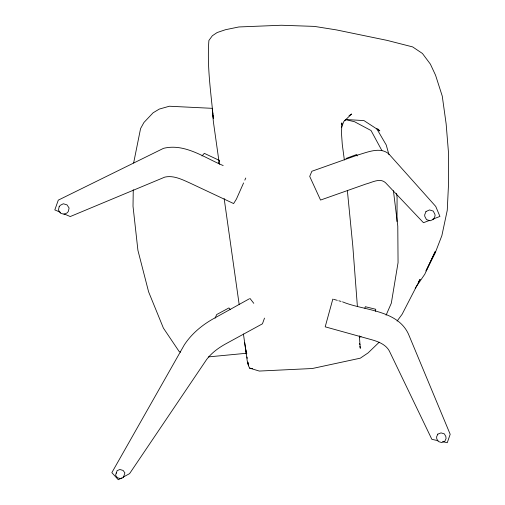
<?xml version="1.0" encoding="UTF-8"?>
<svg xmlns="http://www.w3.org/2000/svg" width="505" height="505" viewBox="0 0 505 505"><rect width="100%" height="100%" fill="white"/><g stroke="black" fill="none" stroke-linecap="round" stroke-linejoin="round"><path stroke-width="0.76" d="M396.999 221.48L397.081 197.297L396.545 193.44M133.251 189.741L133.017 206.261L137.922 250.36L148.615 291.865L163.393 328.073L179.123 351.467L180.512 352.174M133.636 162.995L140.567 128.573L143.944 122.475L153.103 112.798L159.29 109.08L169.358 106.233L212.592 108.348M341.677 124.331L341.879 122.885L341.5 133.522L342.289 144.563L344.366 159.99M375.354 311.276L375.764 309.275L365.298 306.712L364.888 308.189M116.295 472.699L115.588 475.268L117.381 477.736L120.613 478.671L123.409 477.515L124.886 472.907L123.106 470.433L119.868 469.505L117.078 470.66L116.371 473.223M332.827 299.086L325.195 326.83L370.329 339.36C377.967 341.412 386.761 344.536 390.043 352.458L431.863 439.331L438.018 440.682M264.5 318.112L262.448 323.812L226.884 343.236C219.227 347.339 211.917 352.49 206.633 359.484L129.583 473.633L122.949 477.231M341.62 127.235L343.785 121.541L351.625 113.997L349.018 115.759M218.431 163.431L219.347 161.265M215.098 318.156L216.677 314.552L228.942 307.911L230.387 309.71M386.079 315.183L391.318 303.196L398.06 262.644L397.788 226.095L393.42 190.726M243.587 182.93L236.441 199.039L233.626 203.566L189.76 182.943C182.034 179.483 173.524 175.153 164.838 177.103L70.252 216.544L63.933 213.83M244.824 180.127L245.758 178.025M418.487 281.954L420.122 279.315L402.113 314.28L397.088 321.079M415.198 288.229L424.787 274.221L435.177 251.66L425.999 270.945L434.988 253.472L441.869 235.627L447.253 210.314L448.623 181.996L448.497 152.731L446.149 123.94L442.26 96.108L435.562 75.226L430.393 64.148L422.433 53.473L412.648 46.908L387.076 40.375L336.38 29.896L314.426 26.399L281.354 25.25L238.871 26.961L225.47 29.719L217.137 32.547L212.346 35.76L208.893 40.476C206.911 66.609 210.964 92.535 213.331 118.492M202.006 155.976L204.304 153.343L219.65 160.546M379.236 342.182L368.094 352.907L360.305 358.178L312.336 368.511L259.299 371.061L249.596 368.132L248.498 365.753L247.223 360.867L243.429 333.982M249.3 298.821L214.025 318.384C202.341 324.829 191.717 333.603 184.35 344.82L111.851 472.648L118.303 479.75L121.623 477.951M344.347 120.562L346.443 119.559L363.947 120.588L379.817 130.909L377.645 128.781M429.199 220.534L423.474 222.711L385.391 182.595C379.918 177.646 371.901 182.557 365.955 184.016L320.549 200.062L309.704 176.409L311.875 171.264L357.755 154.997C367.356 152.346 380.132 146.444 388.863 153.962L435.746 206.444L439.931 216.443L432.779 219.17M346.007 158.475L356.618 154.543L357.212 155.976M359.629 337.125L361.088 336.683M208.496 356.896L246.869 353.229M249.596 368.132L252.62 368.656M442.639 441.692L447.26 442.702L450.189 434.287L408.425 333.994C397.063 309.521 363.714 310.745 342.548 301.839M345.483 119.622L354.453 121.686L371.036 130.524L381.931 150.641M333.578 299.295L337.315 300.355M338.811 300.778L341.052 301.416M60.43 212.321L54.811 209.903L58.29 200.138L163.5 148.344C184.83 143.06 204.544 157.819 223.178 165.558M249.981 298.442L253.794 303.335M376.787 128.8L386.224 144.954L388.938 154.637M359.434 343.469L359.977 344.713M359.869 346.26L360.286 348.305L359.345 335.825M247.936 362.71L248.498 365.753L247.911 362.117M244.66 342.529L246.453 353.872L245.815 349.757M239.162 304.458L224.157 198.553M219.385 164.213L213.337 121.453L212.321 109.61L212.883 114.098M213.072 115.601L213.35 117.842M247.084 357.029L247.229 358.348M347.358 190.48L352.799 245.986L357.37 306.182M59.148 206.747L58.441 210.08L60.537 213.211L64.217 214.316L67.323 212.757L68.377 211.33L69.097 208.016L67.013 204.879L63.333 203.768L60.228 205.339L59.148 206.747M425.974 211.538L424.654 214.941L424.819 216.418L426.498 219.631L430.197 220.767L433.757 219.17L435.095 215.761L434.893 214.284L433.227 211.071L429.528 209.935L425.974 211.538M437.803 434.136L436.598 436.875L436.787 438.908L438.283 441.54L441.616 442.519L444.836 441.282L446.06 438.542L445.839 436.509L444.349 433.871L441.023 432.886L437.803 434.136"/></g></svg>
